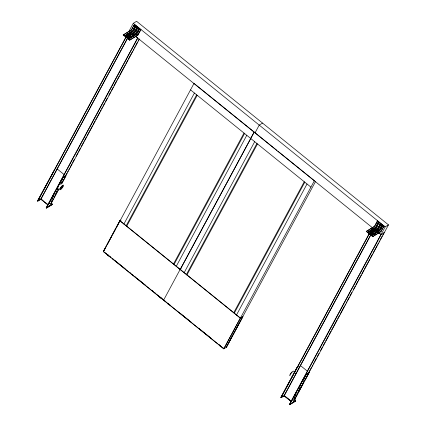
<?xml version="1.0" encoding="UTF-8"?>
<svg xmlns="http://www.w3.org/2000/svg" width="426" height="426" viewBox="0 0 426 426"><rect width="100%" height="100%" fill="white"/><g stroke="black" fill="none" stroke-linecap="round" stroke-linejoin="round"><path stroke-width="0.64" d="M132.332 35.992L135.468 34.096L136.091 34.602L136.24 34.133L135.59 33.867L132.454 35.768L132.529 36.428M134.483 28.851C134.169 26.657 131.874 31.386 133.796 30.337C134.323 30.155 135.271 27.807 134.02 28.244C132.214 29.942 133.679 31.902 134.648 28.75M135.814 26.375C133.29 22.807 134.733 32.951 135.819 25.741M136.251 30.283C136.102 28.622 134.259 30.986 134.856 31.828C135.708 32.483 137.044 30.033 136.086 29.564M137.587 27.802C136.267 24.905 135.447 33.319 137.752 27.701C136.469 24.905 135.596 32.898 137.752 27.701M138.024 31.71C137.71 29.522 135.415 34.25 137.337 33.196C137.864 33.015 138.812 30.672 137.561 31.103C135.756 32.807 137.22 34.762 138.189 31.609M139.355 29.234C139.126 27.152 136.778 31.343 138.503 30.816C140.474 26.162 138.849 32.509 138.013 30.395C138.173 29.905 138.86 27.727 139.531 28.856M377.569 225.306C377.377 223.299 374.981 227.154 376.664 226.957C378.485 222.351 377.436 228.07 376.28 226.664C376.142 226.004 376.834 224.119 377.644 224.742M378.501 222.159C375.381 225.514 380.306 224.316 378.57 222.212C376.158 222.91 378.048 226.259 378.783 223.256M379.342 226.738C378.022 223.836 377.196 232.25 379.507 226.637M380.674 224.257C379.092 221.195 378.757 230.258 380.849 223.879M381.11 228.166C379.795 225.269 378.97 233.682 381.275 228.064C379.992 225.269 379.119 233.262 381.275 228.064M382.367 225.003C381.584 224.912 380.626 226.696 381.371 227.266C381.92 227.266 383.049 225.487 382.111 225.072C378.916 227.383 382.926 228.666 382.521 225.125M135.191 25.869L134.478 27.44L134.962 27.956M135.846 29.612C133.705 31.252 135.782 33.43 136.416 30.182M379.342 226.105C377.276 225.737 377.995 230.53 379.22 227.165M380.594 223.57C378.054 224.236 379.976 228.038 380.839 224.156M373.623 231.946C373.064 230.359 369.667 232.942 369.859 233.693M371.664 235.163C376.797 234.79 376.195 230.397 371.557 234.785M376.046 232.953C383.224 230.21 376.355 229.486 375.53 232.825M123.194 34.991L131.432 29.847L134.52 24.314L131.474 29.969L123.194 34.991L129.595 40.166L137.88 35.145L140.926 29.49L137.838 35.017L129.595 40.166M125.052 35.571L128.306 33.446L128.956 33.707L128.812 34.176L128.183 33.67L125.015 35.614M128.934 33.952L125.675 36.077L128.29 34.495M130.803 32.291L40.917 199.235L37.792 201.131L37.515 200.902L53.9 170.847M129.099 31.066L133.279 23.308L136.592 21.3L388.485 224.869L304.409 381.02M126.048 36.849L37.653 201.013L40.875 199.064L127.379 38.404M126.676 35.683L127.624 33.931M37.792 201.131L126.107 37.11M127.054 35.353L128.002 33.595M130.494 35.534C130.99 33.457 127.14 36.471 126.857 36.7L126.735 36.929C129.009 33.952 133.343 34.959 127.88 37.115M128.913 33.228L129.035 33.004C129.323 32.77 133.168 29.756 132.672 31.838L129.541 33.734L128.87 33.398L132.049 31.332L132.736 31.732M129.541 33.734L132.795 31.609M128.327 36.652L129.27 34.9M128.434 38.377L128.593 38.106C128.876 37.871 132.726 34.863 132.23 36.94L129.099 38.841L128.423 38.5M130.558 34.634L133.849 32.461L134.531 32.802L131.346 34.868L130.718 34.362M129.099 38.841L132.353 36.716M130.542 34.692L130.979 35.102L131.346 34.868M135.415 27.328L135.985 26.274M128.471 38.335L131.725 36.21M130.596 34.586L133.849 32.461M136.214 34.373L132.96 36.498L135.569 34.916M137.614 38.005L46.146 207.877L46.423 208.101L52.105 204.661L51.471 202.51L52.238 204.421L49.597 205.982L51.019 205.124M46.423 208.101L62.665 177.935L65.982 175.927L61.605 184.053M65.354 176.114L66.93 173.185M67.558 172.013L68.192 170.842M68.82 169.67L69.454 168.499M70.082 167.327L71.978 163.813M72.606 162.641L74.497 159.127M76.078 156.198L77.969 152.684M78.597 151.512L80.493 147.998M81.121 146.826L83.959 141.554M84.593 140.383L86.483 136.868M87.117 135.697L92.479 125.739M93.108 124.568L94.998 121.048M95.632 119.876L99.732 112.262M100.36 111.09L100.994 109.919M101.622 108.747L102.256 107.576M102.884 106.404L104.78 102.89M105.408 101.718L107.299 98.204M108.88 95.275L110.771 91.76M111.399 90.589L113.295 87.074M113.923 85.903L116.761 80.631M117.395 79.46L119.285 75.945M119.919 74.774L125.281 64.816M125.91 63.644L127.8 60.13M128.434 58.958L132.534 51.344M133.162 50.172L133.796 49.001M134.424 47.829L135.058 46.658M135.686 45.486L137.582 41.972M138.21 40.8L138.844 39.629M51.376 202.563L53.282 199.027M53.873 197.92L58.628 189.096M61.685 183.42L139.472 38.952M49.869 205.854L59.107 188.697M119.812 220.764L240.301 318.137L242.942 316.534L226.414 347.243L223.767 348.841L103.278 251.468L119.812 220.764L120.877 220.114M103.507 251.484L115.616 228.847M116.239 227.686L119.983 220.737L120.931 220.162M250.696 138.455L190.523 89.881L194.006 83.416L254.136 132.012L180.134 269.509M103.933 250.749L105.824 247.234M107.4 244.311L109.285 240.802M109.919 239.63L111.809 236.121M112.437 234.95L113.066 233.778M113.699 232.612L119.051 222.665M119.685 221.493L190.523 89.881M123.897 224.06L194.421 93.028M126.123 225.86L196.647 94.828M126.682 226.307L197.243 95.254M173.451 264.109L243.976 133.077M174.005 264.557L244.572 133.503M176.236 266.356L246.76 135.33M163.754 300.176L165.81 301.597M180.246 269.599L254.247 132.103L276.863 150.378M255.046 132.848L259.221 125.095L262.538 123.087M184.138 272.747L254.668 141.72M186.37 274.546L256.894 143.519M186.923 274.999L257.49 143.945M233.693 312.796L304.223 181.769M234.252 313.243L304.776 182.216M236.478 315.043L307.002 184.016M223.767 348.841L240.365 318.02L242.788 316.63M223.959 348.644L314.383 180.704L277.89 151.209M242.729 316.587L226.254 347.339L315.591 181.423M366.28 231.446L374.518 226.297L377.606 220.769L374.566 226.424L366.28 231.446L372.681 236.622L380.966 231.6L384.012 225.945L380.924 231.472L372.681 236.622M368.245 232.399L368.261 231.797C368.549 231.563 372.393 228.554 371.898 230.631L368.767 232.532M298.125 366.664L297.023 367.334L280.777 397.501L281.059 397.724L284.179 395.834L370.913 234.747M369.31 233.448L280.92 397.612L283.599 395.988M370.258 231.696L370.886 230.525M281.059 397.724L369.369 233.709M370.631 231.366L371.578 229.609M369.821 233.384L369.944 233.155C370.226 232.926 374.076 229.912 373.581 231.989L370.013 233.821M370.444 233.89L373.703 231.765M371.957 229.854L372.473 230.21L372.75 229.965C382.953 225.604 368.708 228.682 372.75 229.965M284.131 395.663L370.647 235.003M372.217 232.079L372.846 230.913M371.861 232.99L372.809 231.233M373.437 230.061L374.385 228.304M372.005 229.683L375.258 227.559M372.628 230.189L375.881 228.064M372.186 235.29L372.308 235.067C382.511 230.727 368.256 233.762 372.308 235.067M374.433 231.323C370.391 230.04 384.635 226.962 374.433 231.323L374.31 231.547C380.061 229.444 376.77 227.708 373.682 231.041M375.423 232.447L375.54 232.218C375.929 231.696 379.651 229.193 379.22 231.009M293.94 401.766L295.372 400.877L292.864 402.581L295.5 401.015L294.733 399.103L295.367 401.26L289.685 404.7L289.408 404.476L380.876 234.604M378.421 232.617L380.993 234.635L385.168 226.877L388.485 224.869M289.685 404.7L305.932 374.534L309.244 372.526L293.131 402.448M308.616 372.707L311.454 367.436M312.082 366.264L312.716 365.093M313.344 363.921L313.978 362.75M314.606 361.578L316.502 358.064M317.13 356.892L319.026 353.378M320.602 350.449L322.493 346.934M323.126 345.763L325.017 342.248M325.645 341.077L328.483 335.805M329.117 334.634L331.007 331.119M331.641 329.948L337.003 319.99M337.632 318.818L339.527 315.304M340.156 314.132L344.256 306.518M344.89 305.346L345.518 304.175M346.146 303.003L346.78 301.832M347.408 300.66L349.304 297.146M349.932 295.974L351.828 292.46M353.404 289.531L355.295 286.016M355.928 284.845L357.819 281.33M358.447 280.159L361.291 274.887M361.919 273.716L363.809 270.201M364.443 269.03L369.805 259.072M370.434 257.9L372.329 254.386M372.958 253.214L377.058 245.6M377.692 244.428L378.32 243.257M378.948 242.085L379.582 240.914M380.21 239.742L382.106 236.228M382.734 235.056L383.996 232.713M295.261 397.996L294.323 399.737L297.801 393.289M295.889 396.84L297.763 393.358M298.386 392.197L301.198 386.978M301.821 385.818L303.695 382.335M305.256 379.433L307.13 375.956M307.758 374.795L309.004 372.473L305.932 374.534M298.429 392.122L303.775 382.191M60.002 184.65L60.29 184.298M125.175 35.342L125.798 35.848M129.035 33.004L129.664 33.51M126.857 36.7L127.48 37.206L130.612 35.31M128.593 38.106L129.216 38.612M132.454 35.768L133.082 36.269M368.261 231.797L368.889 232.303L372.02 230.407M369.944 233.155L370.567 233.661M375.54 232.218L376.169 232.724L379.3 230.828M134.398 33.153L131.224 35.092M371.898 230.631L371.27 230.125L368.139 232.026M375.759 228.293L375.136 227.788M65.742 175.874L62.665 177.935M37.515 200.902L39.123 199.927M51.152 204.879L52.11 204.278L52.105 204.661M250.807 138.546L310.943 187.142M103.278 251.468L111.218 257.714M109.743 256.282L110.297 256.729M180.118 269.333L181.066 268.758M180.177 269.376L163.643 300.085L160.788 297.593M167.722 303.195L170.506 305.442M380.993 234.635L384.305 232.628M217.313 343.218L217.872 343.67M298.232 366.797L297.023 367.334M289.408 404.476L291.49 403.214M133.732 32.69L134.408 33.026M131.602 36.434L132.289 36.838M133.279 23.308L385.168 226.877M134.355 24.415L140.761 29.591M377.441 220.87L383.847 226.046M131.432 29.847L137.838 35.017M374.518 226.297L380.924 231.472M132.241 33.468L134.781 35.523M135.793 36.343L137.827 37.983L46.285 207.989L49.64 206.157M373.474 228.427L376.014 230.477M377.026 231.297L378.043 232.117M379.06 232.937L381.089 234.577L289.547 404.588L292.902 402.751M130.244 32.051L131.229 32.845M132.198 33.569L134.776 35.656M135.649 36.418L377.894 232.133M123.311 34.762L129.717 39.938M366.403 231.217L372.803 236.393M57.111 168.904L64.731 175.054M300.378 365.497L307.481 371.243M119.93 220.689L240.418 318.068M40.971 199.006L42.999 200.651M45.028 202.291L46.045 203.111M47.062 203.932L48.074 204.752M284.738 396.015L291.341 401.351M40.731 198.953L47.984 204.81M283.993 395.552L291.246 401.404M40.917 199.235L47.792 204.794M284.179 395.834L291.054 401.393M105.526 252.932L106.5 253.72M107.474 254.503L108.811 255.584M112.315 258.417L113.343 259.248M114.37 260.078L125.164 268.801M129.792 272.539L130.819 273.37M131.847 274.2L132.912 275.01M134.414 276.277L135.484 277.086M136.469 277.938L145.724 285.415M151.89 290.399L152.955 291.208M154.462 292.476L155.527 293.285M157.588 295.005L158.925 296.086M178.728 312.088L179.793 312.897M180.784 313.749L191.061 322.056M198.772 328.286L199.799 329.117M200.827 329.948L211.621 338.675M218.724 344.41L220.098 345.47M222.984 347.856L223.996 348.617M112.192 258.502L217.718 343.787M218.692 344.57L223.884 348.772M169.378 304.76A1.028 0.58 28.3 0 1 168.233 304.292A1.028 0.58 28.3 0 1 168.068 303.477M221.744 346.689A1.028 0.58 28.3 0 1 220.572 346.578A1.028 0.58 28.3 0 1 220.002 345.646M109.328 256.037A1.028 0.58 28.3 0 1 107.991 255.605A1.028 0.58 28.3 0 1 107.964 254.705M161.502 298.003A1.028 0.58 28.3 0 1 160.112 297.737A1.028 0.58 28.3 0 1 159.995 296.752M290.617 374.31A1.752 0.458 -51.1 0 1 290.766 373.996M290.974 373.65A1.752 0.458 -51.1 0 1 291.235 373.282M291.826 372.612A1.752 0.458 -51.1 0 1 292.119 372.345M290.17 375.759A2.966 0.772 -51.1 0 1 291.15 372.878A2.966 0.772 -51.1 0 1 293.642 371.525M295.862 373.032A2.966 0.772 -51.1 0 1 295.873 373.325M295.75 373.751A2.966 0.772 -51.1 0 1 295.5 374.278M291.991 377.431A2.966 0.772 -51.1 0 1 291.98 377.138M292.098 376.712A2.966 0.772 -51.1 0 1 292.699 375.599M293.136 374.981A2.966 0.772 -51.1 0 1 293.631 374.385M58.24 187.802A2.966 0.772 -51.1 0 1 57.499 187.355A2.966 0.772 -51.1 0 1 59.107 184.799M60.114 183.814A2.966 0.772 -51.1 0 1 60.929 183.318M62.223 185.869A1.752 0.458 -51.1 0 1 60.386 188.271M49.762 203.676L50.215 203.197L49.762 203.676M51.04 201.306L51.509 200.848L51.04 201.306M52.318 198.937L52.787 198.473L52.318 198.937M53.591 196.567L54.065 196.104L53.591 196.567M54.869 194.197L55.321 193.718L54.869 194.197M56.147 191.828L56.599 191.349L56.147 191.828M57.419 189.453L57.872 188.979L57.419 189.453M61.248 182.344L61.701 181.865L61.248 182.344M62.526 179.974L62.995 179.516L62.526 179.974M293.029 400.275L293.482 399.796L293.029 400.275M294.302 397.905L294.755 397.426L294.302 397.905M295.58 395.53L296.033 395.056L295.58 395.53M296.858 393.161L297.311 392.687L296.858 393.161M298.131 390.791L298.605 390.333L298.131 390.791M299.409 388.421L299.861 387.942L299.409 388.421M300.687 386.052L301.155 385.594L300.687 386.052M301.959 383.682L302.412 383.203L301.959 383.682M303.237 381.313L303.69 380.833L303.237 381.313M304.515 378.943L304.984 378.48L304.515 378.943M305.788 376.573L306.262 376.11L305.788 376.573M61.206 188.532A1.752 0.458 -51.1 0 0 62.771 186.146A1.752 0.458 -51.1 0 0 60.907 187.664A1.752 0.458 -51.1 0 0 61.206 188.532M60.918 189.282A2.966 0.772 -51.1 0 0 63.565 185.246A2.966 0.772 -51.1 0 0 60.407 187.813A2.966 0.772 -51.1 0 0 60.918 189.282"/></g></svg>
